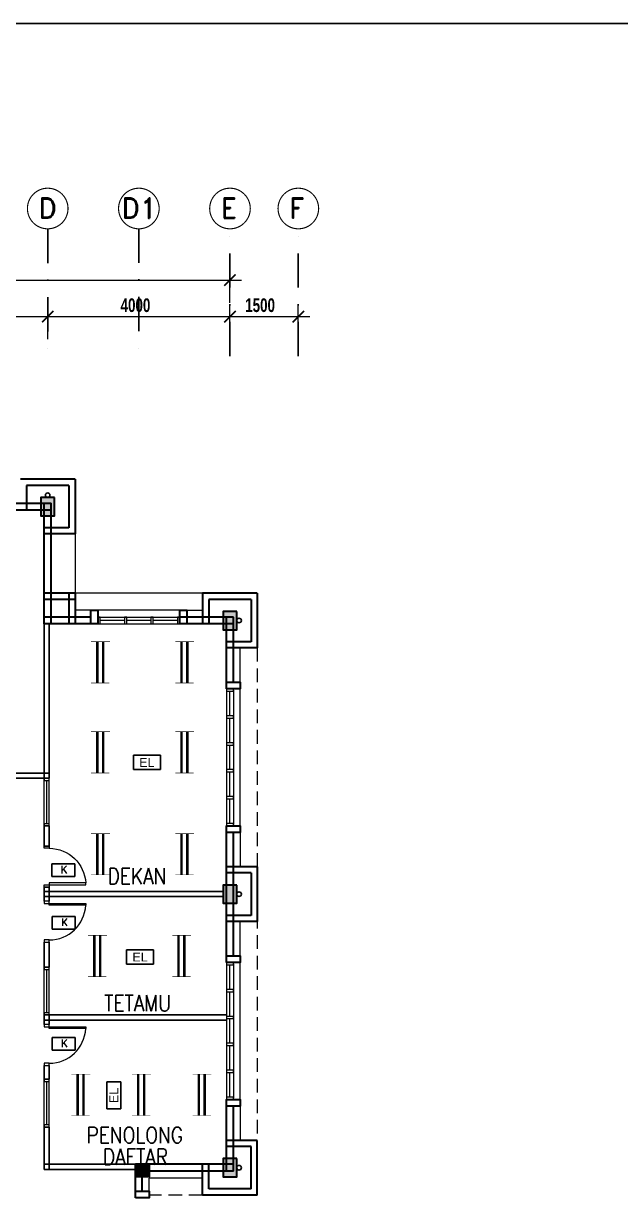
# Model space of a CAD drawing. Header units: inches. Extents: x -106637491 to 103561800, y -86378143 to 103507007.
# Drawn here: x 51665 to 64768, y 52825 to 78550 of the extents above; entities that cross this region are included whole.
import ezdxf
from ezdxf.enums import TextEntityAlignment as Align

# ---------------------------------------------------------------- set-up
doc = ezdxf.new("R2010")
doc.units = ezdxf.units.IN
doc.header["$MEASUREMENT"] = 0
doc.linetypes.add('DASHDOT', pattern=[1, 0.5, -0.25, 0, -0.25])
doc.linetypes.add('HIDDEN', pattern=[0.375, 0.25, -0.125])
doc.layers.get('0').update_dxf_attribs({"color": 255})
for name, color, linetype in [('BOMBA', 12, 'Continuous'), ('DOWNPIPE', 8, 'Continuous'), ('FITTING', 40, 'Continuous'), ('GRID', 8, 'DASHDOT'), ('GRID-TEXT', 8, 'Continuous'), ('LAMPU', 7, 'Continuous'), ('partition', 8, 'Continuous'), ('t.block', 4, 'Continuous')]:
    doc.layers.add(name, color=color, linetype=linetype)
for name, color, linetype, lineweight in [('COLUMN', 8, 'Continuous', 30), ('dim', 8, 'Continuous', 20), ('DOOR', 8, 'Continuous', 20), ('LW', 8, 'Continuous', 20), ('t3', 8, 'Continuous', 25), ('wall', 8, 'Continuous', 30), ('WIN', 8, 'Continuous', 18)]:
    doc.layers.add(name, color=color, linetype=linetype, lineweight=lineweight)
doc.styles.add('LAILA', font='romans.shx', dxfattribs={"width": 0.85, "height": 350})
doc.styles.add('SANSSERIF', font='SAS_____.pfb', dxfattribs={"width": 0.7, "height": 700})
doc.styles.add('SIMPLEX', font='simplex.shx', dxfattribs={"width": 0.8})
doc.styles.add('style1', font='romand.shx', dxfattribs={"height": 250})
doc.styles.add('style2', font='sanssb__.ttf', dxfattribs={"height": 1200})

# ---------------------------------------------------------------- blocks, each defined once
blk = doc.blocks.new('dr16')
at = {"layer": 'DOOR', "color": 1}
blk.add_line((-2409712, -909071), (-2409602, -909071), dxfattribs=at)
for points in [[(-2409712, -909071), (-2409602, -909071), (-2409602, -909021), (-2409712, -909021)], [(-2410511, -909831), (-2409712, -909831), (-2409712, -909871), (-2410511, -909871)], [(-2409712, -909921), (-2409602, -909921), (-2409602, -909871), (-2409712, -909871)]]:
    blk.add_lwpolyline(points, close=True, dxfattribs=at)
at = {"layer": 'DOOR', "color": 9}
blk.add_arc((-2409712, -909871), 800, 90, 177.134, dxfattribs=at)
blk = doc.blocks.new('emergency light R')
at = {"layer": 'LAMPU', "color": 6, "linetype": 'Continuous'}
for p, q in [((0, 5), (0, 248)), ((0, 248), (459, 248)), ((459, 248), (459, 5)), ((459, 5), (0, 5))]:
    blk.add_line(p, q, dxfattribs=at)
at = {"layer": 'LAMPU', "color": 6, "linetype": 'Continuous', "style": 'SANSSERIF'}
blk.add_text('EL', height=153.8, dxfattribs=at).set_placement((97, 50))

msp = doc.modelspace()

# ---------------------------------------------------------------- hatches: boundary and pattern name
at = {"layer": 'COLUMN'}
msp.add_hatch(color=256, dxfattribs=at).paths.add_polyline_path([(54122, 53531), (54422, 53531), (54422, 53256), (54122, 53256)])

# ---------------------------------------------------------------- linework, layer by layer
at = {"linetype": 'ByBlock', "const_width": 37.5}
for points in [[(56072, 72797), (56322, 73047)], [(52072, 71997), (52322, 72247)], [(52322, 72247), (52072, 71997)], [(56322, 72247), (56072, 71997)], [(56072, 71997), (56322, 72247)], [(57572, 71997), (57822, 72247)]]:
    msp.add_lwpolyline(points, dxfattribs=at)
at = {"layer": 'BOMBA', "color": 8, "linetype": 'ByBlock', "ltscale": 10}
for p, q in [((52287, 60121), (52794, 60121)), ((52287, 59841), (52287, 60121)), ((52287, 60121), (52794, 60121)), ((52287, 59841), (52287, 60121)), ((52794, 59841), (52287, 59841)), ((52794, 59841), (52287, 59841)), ((52295, 58968), (52802, 58968)), ((52295, 58687), (52295, 58968)), ((52295, 58968), (52802, 58968)), ((52295, 58687), (52295, 58968)), ((52802, 58687), (52295, 58687)), ((52802, 58687), (52295, 58687)), ((52294, 56312), (52801, 56312)), ((52294, 56031), (52294, 56312)), ((52294, 56312), (52801, 56312)), ((52294, 56031), (52294, 56312)), ((52801, 56031), (52294, 56031)), ((52801, 56031), (52294, 56031))]:
    msp.add_line(p, q, dxfattribs=at)
at = {"layer": 'BOMBA', "color": 3, "linetype": 'ByBlock', "ltscale": 10}
for p, q in [((52287, 60121), (52794, 60121)), ((52287, 59841), (52287, 60121)), ((52794, 60121), (52794, 59841)), ((52794, 59841), (52287, 59841)), ((52295, 58968), (52802, 58968)), ((52295, 58687), (52295, 58968)), ((52802, 58968), (52802, 58687)), ((52802, 58687), (52295, 58687)), ((52294, 56312), (52801, 56312)), ((52294, 56031), (52294, 56312)), ((52801, 56312), (52801, 56031)), ((52801, 56031), (52294, 56031))]:
    msp.add_line(p, q, dxfattribs=at)
at = {"layer": 'COLUMN'}
for points in [[(52347, 68156), (52047, 68156), (52047, 67756), (52347, 67756)], [(56347, 65656), (56047, 65656), (56047, 65256), (56347, 65256)], [(56347, 59656), (56047, 59656), (56047, 59256), (56347, 59256)], [(54122, 53531), (54422, 53531), (54422, 53256), (54122, 53256)], [(56347, 53656), (56047, 53656), (56047, 53256), (56347, 53256)]]:
    msp.add_lwpolyline(points, close=True, dxfattribs=at)
for points in [[(52347, 68156), (52047, 68156), (52347, 67756), (52047, 67756)], [(56347, 65656), (56047, 65656), (56347, 65256), (56047, 65256)], [(56347, 59656), (56047, 59656), (56347, 59256), (56047, 59256)], [(56347, 53656), (56047, 53656), (56347, 53256), (56047, 53256)]]:
    msp.add_solid(points, dxfattribs=at)
at = {"layer": 'dim'}
for p, q in [((56197, 72427), (56197, 73172)), ((39947, 72922), (56447, 72922)), ((52197, 71627), (52197, 72372)), ((52197, 71627), (52197, 72372)), ((56197, 71627), (56197, 72372)), ((56197, 71627), (56197, 72372)), ((57697, 71627), (57697, 72372)), ((47947, 72122), (52447, 72122)), ((51947, 72122), (56447, 72122)), ((55947, 72122), (57947, 72122))]:
    msp.add_line(p, q, dxfattribs=at)
at = {"layer": 'DOWNPIPE'}
for centre in [(52197, 68206), (56397, 65456), (56397, 59456), (56397, 53456)]:
    msp.add_circle(centre, 50, dxfattribs=at)
at = {"layer": 'FITTING', "color": 3}
for points, const_width in [([(53147, 64993), (53433, 64993)], 10.9), ([(53147, 64993), (53433, 64993)], 10.9), ([(53285, 64087), (53285, 64987)], 54.6), ([(53285, 64087), (53285, 64987)], 54.6), ([(53286, 64993), (53561, 64993)], 10.9), ([(53286, 64993), (53561, 64993)], 10.9), ([(53414, 64087), (53414, 64987)], 54.6), ([(53414, 64087), (53414, 64987)], 54.6), ([(54996, 64993), (55282, 64993)], 10.9), ([(55134, 64087), (55134, 64987)], 54.6), ([(55135, 64993), (55410, 64993)], 10.9), ([(55263, 64087), (55263, 64987)], 54.6), ([(53147, 64087), (53423, 64087)], 10.9), ([(53147, 64087), (53423, 64087)], 10.9), ([(53276, 64087), (53552, 64087)], 10.9), ([(53276, 64087), (53552, 64087)], 10.9), ([(54996, 64087), (55272, 64087)], 10.9), ([(55125, 64087), (55401, 64087)], 10.9), ([(53285, 62114), (53285, 63014)], 54.6), ([(53285, 62114), (53285, 63014)], 54.6), ([(53285, 62114), (53285, 63014)], 54.6), ([(53285, 62114), (53285, 63014)], 54.6), ([(53414, 62114), (53414, 63014)], 54.6), ([(53414, 62114), (53414, 63014)], 54.6), ([(53414, 62114), (53414, 63014)], 54.6), ([(53414, 62114), (53414, 63014)], 54.6), ([(55134, 62114), (55134, 63014)], 54.6), ([(55134, 62114), (55134, 63014)], 54.6), ([(55263, 62114), (55263, 63014)], 54.6), ([(55263, 62114), (55263, 63014)], 54.6), ([(53147, 63020), (53433, 63020)], 10.9), ([(53147, 63020), (53433, 63020)], 10.9), ([(53147, 63020), (53433, 63020)], 10.9), ([(53147, 63020), (53433, 63020)], 10.9), ([(53286, 63020), (53561, 63020)], 10.9), ([(53286, 63020), (53561, 63020)], 10.9), ([(53286, 63020), (53561, 63020)], 10.9), ([(53286, 63020), (53561, 63020)], 10.9), ([(54996, 63020), (55282, 63020)], 10.9), ([(54996, 63020), (55282, 63020)], 10.9), ([(55135, 63020), (55410, 63020)], 10.9), ([(55135, 63020), (55410, 63020)], 10.9), ([(53147, 62114), (53423, 62114)], 10.9), ([(53147, 62114), (53423, 62114)], 10.9), ([(53147, 62114), (53423, 62114)], 10.9), ([(53147, 62114), (53423, 62114)], 10.9), ([(53276, 62114), (53552, 62114)], 10.9), ([(53276, 62114), (53552, 62114)], 10.9), ([(53276, 62114), (53552, 62114)], 10.9), ([(53276, 62114), (53552, 62114)], 10.9), ([(54996, 62114), (55272, 62114)], 10.9), ([(54996, 62114), (55272, 62114)], 10.9), ([(55125, 62114), (55401, 62114)], 10.9), ([(55125, 62114), (55401, 62114)], 10.9), ([(53147, 60784), (53433, 60784)], 10.9), ([(53147, 60784), (53433, 60784)], 10.9), ([(53147, 60784), (53433, 60784)], 10.9), ([(53147, 60784), (53433, 60784)], 10.9), ([(53285, 59878), (53285, 60778)], 54.6), ([(53285, 59878), (53285, 60778)], 54.6), ([(53285, 59878), (53285, 60778)], 54.6), ([(53285, 59878), (53285, 60778)], 54.6), ([(53286, 60784), (53561, 60784)], 10.9), ([(53286, 60784), (53561, 60784)], 10.9), ([(53286, 60784), (53561, 60784)], 10.9), ([(53286, 60784), (53561, 60784)], 10.9), ([(53414, 59878), (53414, 60778)], 54.6), ([(53414, 59878), (53414, 60778)], 54.6), ([(53414, 59878), (53414, 60778)], 54.6), ([(53414, 59878), (53414, 60778)], 54.6), ([(54996, 60784), (55282, 60784)], 10.9), ([(54996, 60784), (55282, 60784)], 10.9), ([(55134, 59878), (55134, 60778)], 54.6), ([(55134, 59878), (55134, 60778)], 54.6), ([(55135, 60784), (55410, 60784)], 10.9), ([(55135, 60784), (55410, 60784)], 10.9), ([(55263, 59878), (55263, 60778)], 54.6), ([(55263, 59878), (55263, 60778)], 54.6), ([(53147, 59878), (53423, 59878)], 10.9), ([(53147, 59878), (53423, 59878)], 10.9), ([(53147, 59878), (53423, 59878)], 10.9), ([(53147, 59878), (53423, 59878)], 10.9), ([(53276, 59878), (53552, 59878)], 10.9), ([(53276, 59878), (53552, 59878)], 10.9), ([(53276, 59878), (53552, 59878)], 10.9), ([(53276, 59878), (53552, 59878)], 10.9), ([(54996, 59878), (55272, 59878)], 10.9), ([(54996, 59878), (55272, 59878)], 10.9), ([(55125, 59878), (55401, 59878)], 10.9), ([(55125, 59878), (55401, 59878)], 10.9), ([(53081, 58554), (53366, 58554)], 10.9), ([(53219, 57648), (53219, 58548)], 54.6), ([(53220, 58554), (53495, 58554)], 10.9), ([(53347, 57648), (53347, 58548)], 54.6), ([(54930, 58554), (55215, 58554)], 10.9), ([(55068, 57648), (55068, 58548)], 54.6), ([(55069, 58554), (55344, 58554)], 10.9), ([(55196, 57648), (55196, 58548)], 54.6), ([(53081, 57648), (53356, 57648)], 10.9), ([(53210, 57648), (53485, 57648)], 10.9), ([(54930, 57648), (55205, 57648)], 10.9), ([(55059, 57648), (55334, 57648)], 10.9), ([(52717, 55508), (53002, 55508)], 10.9), ([(52855, 54602), (52855, 55502)], 54.6), ([(52856, 55508), (53131, 55508)], 10.9), ([(52984, 54602), (52984, 55502)], 54.6), ([(54047, 55508), (54332, 55508)], 10.9), ([(54047, 55508), (54332, 55508)], 10.9), ([(54184, 54602), (54184, 55502)], 54.6), ([(54184, 54602), (54184, 55502)], 54.6), ([(54186, 55508), (54461, 55508)], 10.9), ([(54186, 55508), (54461, 55508)], 10.9), ([(54313, 54602), (54313, 55502)], 54.6), ([(54313, 54602), (54313, 55502)], 54.6), ([(55376, 55508), (55661, 55508)], 10.9), ([(55514, 54602), (55514, 55502)], 54.6), ([(55515, 55508), (55790, 55508)], 10.9), ([(55643, 54602), (55643, 55502)], 54.6), ([(52717, 54602), (52993, 54602)], 10.9), ([(52846, 54602), (53121, 54602)], 10.9), ([(54047, 54602), (54322, 54602)], 10.9), ([(54047, 54602), (54322, 54602)], 10.9), ([(54176, 54602), (54451, 54602)], 10.9), ([(54176, 54602), (54451, 54602)], 10.9), ([(55376, 54602), (55652, 54602)], 10.9), ([(55505, 54602), (55780, 54602)], 10.9)]:
    msp.add_lwpolyline(points, dxfattribs=dict(at, const_width=const_width))
at = {"layer": 'GRID', "ltscale": 1500}
for p, q in [((52197, 74047), (52197, 71257)), ((54197, 74054), (54197, 71257)), ((56197, 71257), (56197, 74047)), ((57697, 71257), (57697, 74047))]:
    msp.add_line(p, q, dxfattribs=at)
at = {"layer": 'GRID-TEXT', "const_width": 24.7}
for points in [[(52643, 74492, 1), (51752, 74492, 0.414214), (52197, 74047, 0.414214), (52643, 74492, 1)], [(54643, 74492, 1), (53752, 74492, 0.414214), (54197, 74047, 0.414214), (54643, 74492, 1)], [(56643, 74492, 1), (55752, 74492, 0.414214), (56197, 74047, 0.414214), (56643, 74492, 1)], [(58143, 74492, 1), (57252, 74492, 0.414214), (57697, 74047, 0.414214), (58143, 74492, 1)]]:
    msp.add_lwpolyline(points, format="xyb", dxfattribs=at)
at = {"layer": 'LW'}
for p, q in [((53147, 65681), (52797, 65681)), ((55097, 65681), (53297, 65681)), ((55247, 65681), (55597, 65681)), ((56422, 64106), (56422, 64856)), ((56422, 60956), (56422, 63956)), ((56422, 60806), (56422, 60056)), ((56422, 58106), (56422, 58856)), ((56422, 54956), (56422, 57956)), ((56422, 54806), (56422, 54056)), ((55597, 53231), (54422, 53231)), ((54422, 52943), (54422, 53231))]:
    msp.add_line(p, q, dxfattribs=at)
at = {"layer": 'LW', "linetype": 'HIDDEN', "ltscale": 1200}
for p, q in [((56797, 64856), (56797, 54056)), ((55597, 52856), (54422, 52856))]:
    msp.add_line(p, q, dxfattribs=at)
at = {"layer": 'partition'}
for p, q in [((52122, 62001), (52122, 65381)), ((52232, 62001), (52232, 65381)), ((52232, 62111), (51202, 62111)), ((52232, 62001), (51202, 62001)), ((52232, 62001), (52122, 62001)), ((52122, 60511), (52122, 60951)), ((52122, 60951), (52232, 60951)), ((52232, 60511), (52232, 60951)), ((52232, 60511), (52122, 60511)), ((52232, 59611), (52122, 59611)), ((52122, 59401), (52122, 59611)), ((56047, 59511), (52122, 59511)), ((52122, 59511), (52122, 59301)), ((52232, 59401), (52232, 59611)), ((52232, 59511), (52232, 59301)), ((56047, 59401), (52122, 59401)), ((52122, 58401), (52122, 57856)), ((52232, 58401), (52232, 57856)), ((52232, 57856), (52122, 57856)), ((56122, 56806), (52122, 56806)), ((52122, 56806), (52232, 56806)), ((52122, 56596), (52122, 56806)), ((56122, 56696), (52122, 56696)), ((52232, 56596), (52232, 56806)), ((52122, 55396), (52122, 55696)), ((52232, 55396), (52232, 55696)), ((52232, 55396), (52122, 55396)), ((52122, 53421), (52122, 54346)), ((52122, 54346), (52232, 54346)), ((52232, 53421), (52232, 54346)), ((54122, 53531), (52122, 53531)), ((54122, 53421), (52122, 53421))]:
    msp.add_line(p, q, dxfattribs=at)
at = {"layer": 't.block', "color": 7, "ltscale": 0.5}
msp.add_lwpolyline([(112190, 13688), (17335, 13688), (17335, 78550), (112190, 78550)], close=True, dxfattribs=at)
at = {"layer": 'wall'}
for p, q in [((52797, 68556), (51597, 68556)), ((52797, 68556), (52797, 67356)), ((52662, 68421), (51732, 68421)), ((51732, 68421), (51732, 67881)), ((52662, 68421), (52662, 67491)), ((50747, 68031), (52272, 68031)), ((52122, 65381), (52122, 68031)), ((52272, 65381), (52272, 68031)), ((50597, 67881), (52272, 67881)), ((52662, 67491), (52122, 67491)), ((52797, 67356), (52122, 67356)), ((52797, 66056), (52122, 66056)), ((52797, 65921), (52122, 65921)), ((52662, 66056), (52662, 65381)), ((52797, 66056), (52797, 65381)), ((56797, 66056), (55597, 66056)), ((55597, 66056), (55597, 65381)), ((56662, 65921), (55732, 65921)), ((55732, 65921), (55732, 65381)), ((56662, 65921), (56662, 64991)), ((56797, 66056), (56797, 64856)), ((53147, 65531), (52122, 65531)), ((53297, 65381), (52122, 65381)), ((56272, 65531), (55097, 65531)), ((56272, 65381), (55097, 65381)), ((56122, 63956), (56122, 65531)), ((56272, 64106), (56272, 65531)), ((56662, 64991), (56122, 64991)), ((56662, 64991), (56122, 64991)), ((56797, 64856), (56122, 64856)), ((56797, 64856), (56122, 64856)), ((56122, 57956), (56122, 60956)), ((56272, 58106), (56272, 60806)), ((56797, 60056), (56122, 60056)), ((56797, 60056), (56797, 58856)), ((56662, 59921), (56122, 59921)), ((56662, 59921), (56662, 58991)), ((56662, 58991), (56122, 58991)), ((56797, 58856), (56122, 58856)), ((56122, 53381), (56122, 54956)), ((56272, 53381), (56272, 54806)), ((56797, 54056), (56122, 54056)), ((56797, 52856), (56797, 54056)), ((56662, 53921), (56122, 53921)), ((56662, 52991), (56662, 53921)), ((56272, 53531), (54122, 53531)), ((54122, 52793), (54122, 53531)), ((54272, 52943), (54272, 53531)), ((55597, 52856), (55597, 53531)), ((55732, 52991), (55732, 53531)), ((56272, 53381), (54122, 53381)), ((56797, 52856), (55597, 52856)), ((56662, 52991), (55732, 52991))]:
    msp.add_line(p, q, dxfattribs=at)
for points in [[(53297, 65381), (53147, 65381), (53147, 65681), (53297, 65681)], [(55247, 65381), (55097, 65381), (55097, 65681), (55247, 65681)], [(56122, 63956), (56122, 64106), (56422, 64106), (56422, 63956)], [(56122, 60806), (56122, 60956), (56422, 60956), (56422, 60806)], [(56122, 57956), (56122, 58106), (56422, 58106), (56422, 57956)], [(56122, 54806), (56122, 54956), (56422, 54956), (56422, 54806)], [(54122, 52793), (54122, 52943), (54422, 52943), (54422, 52793)]]:
    msp.add_lwpolyline(points, close=True, dxfattribs=at)
at = {"layer": 'WIN'}
for p, q in [((52797, 67356), (52797, 66056)), ((55597, 66056), (52797, 66056)), ((53297, 65381), (55097, 65381)), ((53322, 65531), (55072, 65531)), ((53881, 65456), (53347, 65456)), ((54464, 65456), (53931, 65456)), ((55047, 65456), (54514, 65456)), ((56122, 63956), (56122, 60956)), ((56197, 63366), (56197, 63906)), ((56272, 63931), (56272, 60981)), ((56197, 62776), (56197, 63316)), ((56197, 62186), (56197, 62726)), ((52122, 60951), (52122, 62001)), ((52232, 60951), (52232, 62001)), ((56197, 61596), (56197, 62136)), ((52177, 61001), (52177, 61951)), ((56197, 61006), (56197, 61546)), ((56122, 57956), (56122, 54956)), ((56197, 57366), (56197, 57906)), ((56272, 57931), (56272, 54981)), ((52122, 56806), (52122, 57856)), ((52177, 56856), (52177, 57806)), ((52232, 56806), (52232, 57856)), ((56197, 56776), (56197, 57316)), ((56197, 56186), (56197, 56726)), ((56197, 55596), (56197, 56136)), ((52122, 54346), (52122, 55396)), ((52177, 54396), (52177, 55346)), ((52232, 54346), (52232, 55396)), ((56197, 55006), (56197, 55546)), ((54422, 53256), (54422, 53531))]:
    msp.add_line(p, q, dxfattribs=at)
for points in [[(53347, 65531), (53297, 65531), (53297, 65381), (53347, 65381)], [(53931, 65531), (53881, 65531), (53881, 65381), (53931, 65381)], [(54514, 65531), (54464, 65531), (54464, 65381), (54514, 65381)], [(55097, 65531), (55047, 65531), (55047, 65381), (55097, 65381)], [(56272, 63906), (56272, 63956), (56122, 63956), (56122, 63906)], [(56272, 63316), (56272, 63366), (56122, 63366), (56122, 63316)], [(56272, 62726), (56272, 62776), (56122, 62776), (56122, 62726)], [(52232, 62001), (52122, 62001), (52122, 61951), (52232, 61951)], [(56272, 62136), (56272, 62186), (56122, 62186), (56122, 62136)], [(56272, 61546), (56272, 61596), (56122, 61596), (56122, 61546)], [(52232, 61001), (52122, 61001), (52122, 60951), (52232, 60951)], [(56272, 60956), (56272, 61006), (56122, 61006), (56122, 60956)], [(56272, 57906), (56272, 57956), (56122, 57956), (56122, 57906)], [(52232, 57856), (52122, 57856), (52122, 57806), (52232, 57806)], [(56272, 57316), (56272, 57366), (56122, 57366), (56122, 57316)], [(52232, 56856), (52122, 56856), (52122, 56806), (52232, 56806)], [(56272, 56726), (56272, 56776), (56122, 56776), (56122, 56726)], [(56272, 56136), (56272, 56186), (56122, 56186), (56122, 56136)], [(56272, 55546), (56272, 55596), (56122, 55596), (56122, 55546)], [(52232, 55396), (52122, 55396), (52122, 55346), (52232, 55346)], [(56272, 54956), (56272, 55006), (56122, 55006), (56122, 54956)], [(52232, 54396), (52122, 54396), (52122, 54346), (52232, 54346)]]:
    msp.add_lwpolyline(points, close=True, dxfattribs=at)

# ---------------------------------------------------------------- block references
at = {"layer": 'DOOR', "xscale": -1}
msp.add_blockref('dr16', (-2357480, 969532), dxfattribs=at)
at = {"layer": 'DOOR', "rotation": 180}
for p in [(-2357480, -850620), (-2357480, -853325)]:
    msp.add_blockref('dr16', p, dxfattribs=at)
at = {"layer": 'LAMPU', "color": 8, "xscale": 1.27951153594687, "yscale": 1.27951153594687, "zscale": 1.27951153594687}
for p in [(54082, 62184), (53930, 57915)]:
    msp.add_blockref('emergency light R', p, dxfattribs=at)
at = {"layer": 'LAMPU', "color": 8, "xscale": 1.27951153594687, "yscale": 1.27951153594687, "zscale": 1.27951153594687, "rotation": 90}
msp.add_blockref('emergency light R', (53810, 54750), dxfattribs=at)

# ---------------------------------------------------------------- texts
at = {"layer": 'BOMBA', "color": 3, "linetype": 'ByBlock', "ltscale": 10, "style": 'SIMPLEX'}
for p in [(52483, 59912), (52491, 58758), (52490, 56103)]:
    msp.add_text('K', height=162, dxfattribs=at).set_placement(p)
at = {"layer": 'dim', "style": 'style2', "width": 0.7}
for s, p in [('4000', (53797, 72222)), ('1500', (56532, 72222))]:
    msp.add_text(s, height=300, dxfattribs=at).set_placement(p)
at = {"layer": 'GRID-TEXT', "style": 'style1'}
for s, p in [('D', (51989, 74277)), ('D1', (53813, 74277)), ('E', (55989, 74277)), ('F', (57489, 74277))]:
    msp.add_text(s, height=450, dxfattribs=at).set_placement(p)
at = {"layer": 't3', "style": 'LAILA', "width": 0.85}
for s, p in [('DEKAN', (53514, 60026)), ('TETAMU', (53437, 57237)), ('PENOLONG', (53051, 54348)), ('DAFTAR', (53410, 53870))]:
    msp.add_text(s, height=350, dxfattribs=at).set_placement(p, align=Align.TOP_LEFT)

doc.saveas('drawing.dxf')
